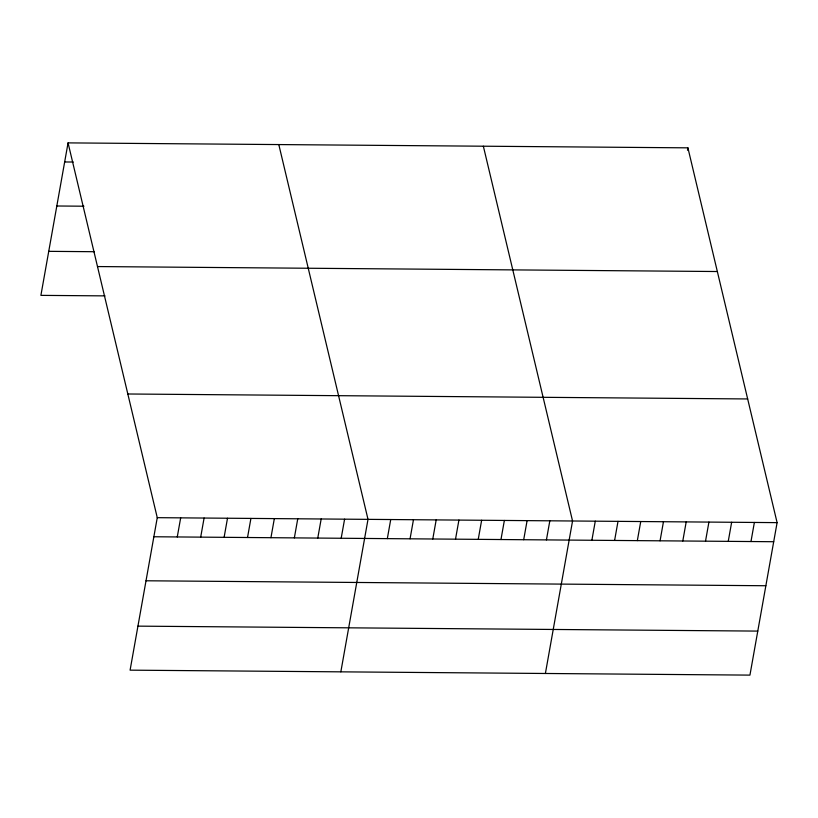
<?xml version="1.0" encoding="UTF-8"?>
<svg xmlns="http://www.w3.org/2000/svg" width="818" height="818" viewBox="0 0 818 818"><rect width="100%" height="100%" fill="white"/><g stroke="black" fill="none" stroke-linecap="round" stroke-linejoin="round"><path stroke-width="1.23" d="M68.058 142.884L157.261 517.671L130.093 670.157L749.942 675.116L777.1 522.63L687.907 147.843L68.058 142.884L40.9 295.37L104.99 295.881M177.271 536.945L180.676 517.855M200.696 537.129L204.091 518.05M224.112 537.324L227.506 518.234M247.527 537.508L250.922 518.418M270.942 537.692L274.337 518.612M294.357 537.886L297.752 518.796M317.773 538.07L321.177 518.98M341.188 538.254L344.593 519.174M340.84 671.844L368.008 519.358L278.805 144.571M387.333 538.622L390.728 519.542M410.063 538.806L413.458 519.727M432.783 538.99L436.188 519.9M455.514 539.174L458.918 520.084M478.244 539.359L481.638 520.268M500.974 539.532L504.369 520.452M523.694 539.716L527.099 520.637M546.424 539.9L549.829 520.81M545.391 673.48L572.549 520.994L483.356 146.207M591.884 540.269L595.279 521.178M614.604 540.453L618.009 521.363M687.478 150.226L687.907 147.843M637.334 540.626L640.739 521.547M660.065 540.81L663.459 521.72M682.795 540.995L686.19 521.904M705.515 541.179L708.92 522.088M728.245 541.363L731.65 522.273M750.975 541.536L754.37 522.457M64.663 161.964L73.293 162.036M56.82 205.993L83.937 206.208M48.743 251.341L94.346 251.709M97.495 266.556L717.335 271.525M127.823 393.99L747.662 398.949M157.261 517.671L777.1 522.63M153.856 536.761L773.695 541.72M146.013 580.78L765.863 585.739M137.935 626.138L757.775 631.097"/></g></svg>
